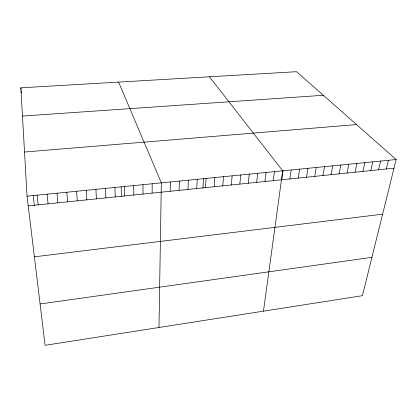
<?xml version="1.0" encoding="UTF-8"?>
<svg xmlns="http://www.w3.org/2000/svg" width="417" height="417" viewBox="0 0 417 417"><rect width="100%" height="100%" fill="white"/><g stroke="black" fill="none" stroke-linecap="round" stroke-linejoin="round"><path stroke-width="0.63" d="M152.122 193.123L152.189 183.761M158.981 327.496L161.327 182.855L118.61 82.097M170.167 191.267L170.402 181.953M179.091 190.345L179.414 181.061M187.958 189.433L188.359 180.17M196.756 188.526L197.241 179.289M202.933 188.255L203.522 178.116M205.498 187.624L206.061 178.413M214.176 186.733L214.818 177.543M222.793 185.841L223.512 176.678M231.352 184.96L232.144 175.823M239.848 184.085L240.718 174.968M248.287 183.219L249.236 174.124M256.669 182.354L257.69 173.284M264.993 181.494L266.088 172.45M273.265 180.644L274.428 171.622M263.455 311.155L282.71 170.798L209.459 76.785M281.678 180.128L283.039 170.235M289.878 178.935L291.186 169.959M298.223 178.075L299.599 169.12M306.505 177.22L307.954 168.291M314.736 176.37L316.253 167.467M322.909 175.531L324.489 166.649M331.025 174.692L332.672 165.836M339.084 173.863L340.798 165.028M347.09 173.039L348.867 164.23M355.044 172.221L356.884 163.433M362.941 171.408L364.844 162.64M370.786 170.6L372.751 161.853M378.573 169.797L380.601 161.077M386.314 169L388.404 160.3M396.15 159.534L362.436 295.674L45.099 345.307L27.048 196.193L20.85 87.815L296.581 71.693L396.15 159.534L27.048 196.193M40.095 303.967L371.928 257.341M34.387 256.82L382.618 214.176M28.22 205.889L394.002 168.207M24.52 152.023L356.53 124.579M22.466 116.067L323.316 95.279M20.85 87.815L21.074 89.749M21.22 91.036L21.439 92.97M33.214 195.636L34.361 205.644M37.113 195.192L38.182 204.862M47.095 194.202L48.064 203.845M57.009 193.217L57.874 202.834M66.845 192.242L67.617 201.828M76.613 191.273L77.281 200.832M86.303 190.308L86.877 199.847M95.926 189.354L96.4 198.862M105.475 188.406L105.861 197.887M114.956 187.462L115.243 196.923M121.17 186.899L121.41 196.662M124.365 186.529L124.563 195.964M133.706 185.601L133.815 195.01M142.979 184.679L143 194.061"/></g></svg>
